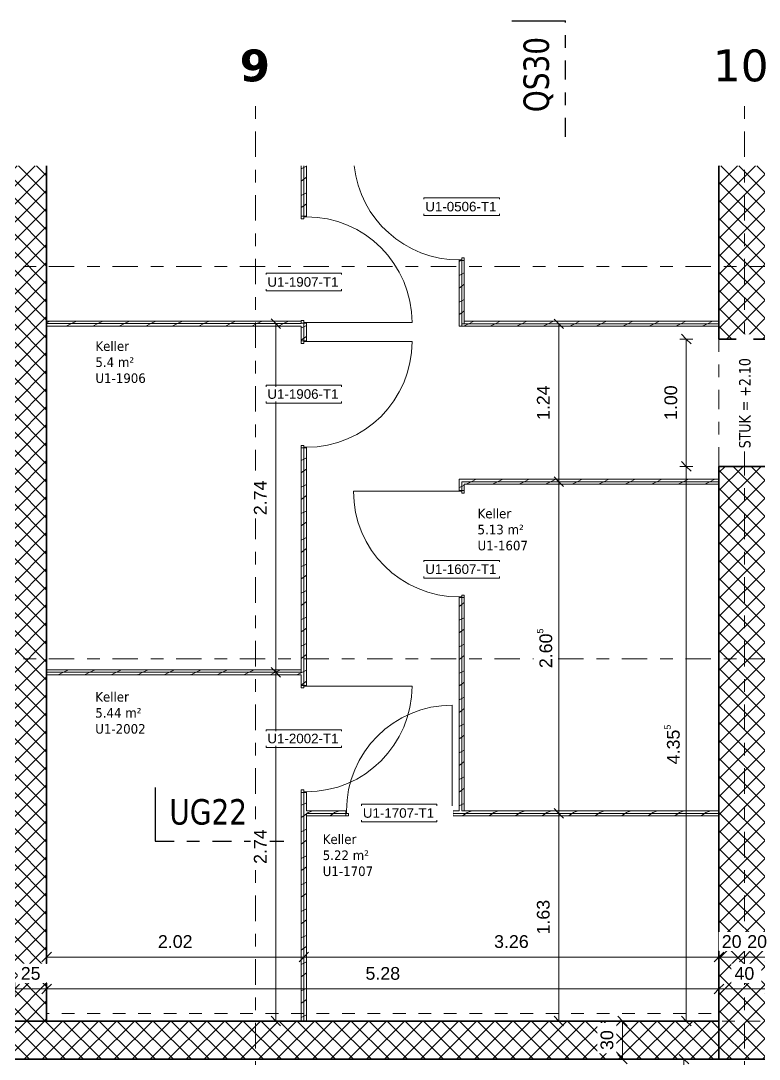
# Model space of a CAD drawing. Header units: metres. Extents: x -35.6 to 33, y -21.5 to 5.9.
# Drawn here: x -2.38 to 3.42, y -2.35 to 5.8 of the extents above; entities that cross this region are included whole.
import ezdxf

# ---------------------------------------------------------------- set-up
doc = ezdxf.new("R2010")
doc.units = ezdxf.units.M
for name, pattern in [('_Rasterlinie_', [0.375, 0.2, -0.05, 0.075, -0.05]), ('_Schnittlinie_', [0.3, 0.15, -0.05, 0.05, -0.05]), ('Grundrissdarstellung Sturz', [0.25, 0.15, -0.05, 0, -0.05]), ('Strichpunkt - Fein', [0.2, 0.1, -0.05, 0, -0.05]), ('Strichpunkt - Weit', [0.5, 0.2, -0.15, 0, -0.15])]:
    doc.linetypes.add(name, pattern=pattern)
for name, color, linetype, lineweight in [('A-____-____-DIMS', 7, 'Continuous', 5), ('A-____-____-DIMS-50', 7, 'Continuous', 5), ('A-AREA-____-IDEN', 7, 'Continuous', 5), ('A-DOOR-____-IDEN', 7, 'Continuous', 5), ('A-DOOR-____-OTLN', 7, 'Continuous', 9), ('A-DOOR-FRAM-MCUT', 7, 'Continuous', 9), ('A-DOOR-OPNG-OTLN', 7, 'Continuous', 9), ('A-FLOR-____-OVHD', 7, 'Strichpunkt - Fein', 9), ('A-WALL-____-MCUT', 7, 'Continuous', 35), ('A-WALL-____-PATT', 7, 'Continuous', 35), ('A-WALL-FNSH-MCUT', 7, 'Continuous', 35), ('S-GRID-____-OTLN', 7, 'Continuous', 5)]:
    doc.layers.add(name, color=color, linetype=linetype, lineweight=lineweight)
doc.layers.add('G-____-____-SYMB', color=7, linetype='Strichpunkt - Weit', lineweight=5, true_color=0x008080)
doc.layers.add('S-GRID-____-IDEN', color=7, linetype='Continuous', lineweight=9, true_color=0x5555aa)
doc.styles.add('Arial', font='arial.ttf', dxfattribs={"height": 0.1})
doc.styles.add('Arial_1', font='arial.ttf', dxfattribs={"height": 0.075})
doc.styles.add('Verdana', font='verdana.ttf', dxfattribs={"width": 0.8, "height": 0.2})
doc.styles.add('Verdana_2', font='verdana.ttf', dxfattribs={"width": 0.9, "height": 0.075})
doc.styles.add('Verdana_4', font='verdana.ttf', dxfattribs={"width": 0.8, "height": 0.09})
doc.styles.add('Verdana_B', font='verdana.ttf', dxfattribs={"height": 0.25})
doc.dimstyles.new('Arial_2_00mm_fein_1', dxfattribs={"dimscale": 0.3048, "dimtxt": 0.102026, "dimasz": 0.246063, "dimexe": 0.164042, "dimexo": 0.0625, "dimgap": 0.123031, "dimtad": 1, "dimrnd": 0.005, "dimzin": 0, "dimdsep": 46, "dimtxsty": 'Arial', "dimblk1": 'OBLIQUE', "dimblk2": 'OBLIQUE', "dimsah": 1, "dimcen": 0.09, "dimazin": 0, "dimtfac": 1, "dimtdec": 4, "dimtix": 1, "dimtmove": 0, "dimatfit": 3, "dimfxl": 0.164042, "dimfxlon": 1, "dimtvp": 1, "dimtfill": 1, "dimtolj": 1, "dimtzin": 0, "dimarcsym": 2})
doc.dimstyles.new('Arial_2_00mm_fein_2', dxfattribs={"dimscale": 0.3048, "dimtxt": 0.102026, "dimasz": 0.246063, "dimexe": 0.164042, "dimexo": 0.0625, "dimgap": 0.123031, "dimtad": 1, "dimdec": 1, "dimlfac": 100, "dimrnd": 0.5, "dimdsep": 46, "dimtxsty": 'Arial', "dimblk1": 'OBLIQUE', "dimblk2": 'OBLIQUE', "dimsah": 1, "dimcen": 0.09, "dimazin": 0, "dimtfac": 1, "dimtdec": 4, "dimtix": 1, "dimtmove": 0, "dimatfit": 3, "dimfxl": 0.164042, "dimfxlon": 1, "dimtvp": 1, "dimtfill": 1, "dimtolj": 1, "dimtzin": 0, "dimarcsym": 2})
doc.dimstyles.new('SUB_Rohbau_fein', dxfattribs={"dimscale": 0.3048, "dimtxt": 0.102026, "dimasz": 0.246063, "dimexe": 0.164042, "dimexo": 0.0625, "dimgap": 0.123031, "dimtad": 1, "dimdec": 1, "dimlfac": 100, "dimrnd": 0.5, "dimdsep": 46, "dimtxsty": 'Arial', "dimblk1": 'OBLIQUE', "dimblk2": 'OBLIQUE', "dimsah": 1, "dimcen": 0.09, "dimazin": 0, "dimtfac": 1, "dimtdec": 4, "dimtix": 1, "dimtmove": 0, "dimatfit": 3, "dimfxl": 0.164042, "dimfxlon": 1, "dimtvp": 1, "dimtfill": 1, "dimtolj": 1, "dimtzin": 0, "dimarcsym": 2})
doc.dimstyles.new('SUB_Rohbau_fein_1', dxfattribs={"dimscale": 0.3048, "dimtxt": 0.102026, "dimasz": 0.246063, "dimexe": 0.164042, "dimexo": 0.0625, "dimgap": 0.123031, "dimtad": 1, "dimrnd": 0.005, "dimzin": 0, "dimdsep": 46, "dimtxsty": 'Arial', "dimblk1": 'OBLIQUE', "dimblk2": 'OBLIQUE', "dimsah": 1, "dimcen": 0.09, "dimazin": 0, "dimtfac": 1, "dimtdec": 4, "dimtix": 1, "dimtmove": 0, "dimatfit": 3, "dimfxl": 0.164042, "dimfxlon": 1, "dimtvp": 1, "dimtfill": 1, "dimtolj": 1, "dimtzin": 0, "dimarcsym": 2})
pattern_1 = [(45, (0, 0), (-0.0707107, 0.0707107), []), (135, (0, 0), (-0.0707107, -0.0707107), [])]
pattern_2 = [(216.87, (0.0833, 0.20825), (0.62474926, 0.4165011), [0.10412, -0.93712]), (206.565, (0.20825, 0.14578), (-0.2082541, -0.2082493), [0.23283, -0.23283]), (198.435, (0.20825, 0.04165), (-0.41650024, -0.20824584), [0.13171, -0.52684])]

# ---------------------------------------------------------------- blocks, each defined once
blk = doc.blocks.new('TU Durchgang - Breite variabel - H_ 2100-32279008--01_UG_OK_FFB_AF_ru')
at = {"layer": 'A-DOOR-____-OTLN', "linetype": 'Grundrissdarstellung Sturz'}
for p, q in [((-0.5, 0.2144), (0.5, 0.2144)), ((-0.5, -0.1856), (0.5, -0.1856))]:
    blk.add_line(p, q, dxfattribs=at)
blk = doc.blocks.new('TU DF 1 - Rahmenstock - stumpf einschlagend - 800x1900 Kellerabteil-V13--01_UG_OK_FFB_AF_ru')
at = {"layer": 'A-DOOR-FRAM-MCUT', "color": 253, "true_color": 0x999999}
for p, q in [((-0.415, 0.02), (-0.42, 0.02)), ((-0.42, 0.02), (-0.42, -0.02)), ((-0.415, 0), (-0.415, 0.02)), ((-0.4, 0), (-0.415, 0)), ((-0.4, -0.02), (-0.4, 0)), ((0.415, 0), (0.4, 0)), ((0.4, 0), (0.4, -0.02)), ((0.42, 0.02), (0.415, 0.02)), ((0.415, 0.02), (0.415, 0)), ((0.42, -0.02), (0.42, 0.02)), ((-0.42, -0.02), (-0.4, -0.02)), ((0.4, -0.02), (0.42, -0.02))]:
    blk.add_line(p, q, dxfattribs=at)
at = {"layer": 'A-DOOR-OPNG-OTLN', "color": 253, "true_color": 0x999999}
blk.add_line((0.415, 0.02), (0.415, 0.85), dxfattribs=at)
blk.add_arc((0.415, 0.02), 0.83, 90, 180, dxfattribs=at)
blk = doc.blocks.new('TU DF 1 - Rahmenstock - stumpf einschlagend - 800x1900 Kellerabteil-V15--01_UG_OK_FFB_AF_ru')
at = {"layer": 'A-DOOR-FRAM-MCUT', "color": 253, "true_color": 0x999999}
for p, q in [((-0.415, 0.02), (-0.42, 0.02)), ((-0.42, 0.02), (-0.42, -0.02)), ((-0.415, 0), (-0.415, 0.02)), ((-0.4, 0), (-0.415, 0)), ((-0.4, -0.02), (-0.4, 0)), ((0.415, 0), (0.4, 0)), ((0.4, 0), (0.4, -0.02)), ((0.42, 0.02), (0.415, 0.02)), ((0.415, 0.02), (0.415, 0)), ((0.42, -0.02), (0.42, 0.02)), ((-0.42, -0.02), (-0.4, -0.02)), ((0.4, -0.02), (0.42, -0.02))]:
    blk.add_line(p, q, dxfattribs=at)
at = {"layer": 'A-DOOR-OPNG-OTLN', "color": 253, "true_color": 0x999999}
blk.add_line((0.415, 0.02), (0.415, 0.85), dxfattribs=at)
blk.add_arc((0.415, 0.02), 0.83, 90, 180, dxfattribs=at)
blk = doc.blocks.new('TU DF 1 - Rahmenstock - stumpf einschlagend - 800x1900 Kellerabteil-V16--01_UG_OK_FFB_AF_ru')
at = {"layer": 'A-DOOR-FRAM-MCUT', "color": 253, "true_color": 0x999999}
for p, q in [((-0.42, 0.02), (-0.4, 0.02)), ((-0.42, -0.02), (-0.42, 0.02)), ((-0.4, 0.02), (-0.4, 0)), ((0.4, 0.02), (0.42, 0.02)), ((0.4, 0), (0.4, 0.02)), ((0.42, 0.02), (0.42, -0.02)), ((-0.415, -0.02), (-0.42, -0.02)), ((-0.415, 0), (-0.415, -0.02)), ((-0.4, 0), (-0.415, 0)), ((0.415, 0), (0.4, 0)), ((0.415, -0.02), (0.415, 0)), ((0.42, -0.02), (0.415, -0.02))]:
    blk.add_line(p, q, dxfattribs=at)
at = {"layer": 'A-DOOR-OPNG-OTLN', "color": 253, "true_color": 0x999999}
blk.add_line((0.415, -0.02), (0.415, -0.85), dxfattribs=at)
blk.add_arc((0.415, -0.02), 0.83, 180, 270, dxfattribs=at)
blk = doc.blocks.new('TU DF 1 - Rahmenstock - stumpf einschlagend - 800x1900 Kellerabteil-V23--01_UG_OK_FFB_AF_ru')
at = {"layer": 'A-DOOR-FRAM-MCUT', "color": 253, "true_color": 0x999999}
for p, q in [((-0.415, 0.02), (-0.42, 0.02)), ((-0.42, 0.02), (-0.42, -0.02)), ((-0.415, 0), (-0.415, 0.02)), ((-0.4, 0), (-0.415, 0)), ((-0.4, -0.02), (-0.4, 0)), ((-0.42, -0.02), (-0.4, -0.02))]:
    blk.add_line(p, q, dxfattribs=at)
at = {"layer": 'A-DOOR-OPNG-OTLN', "color": 253, "true_color": 0x999999}
blk.add_arc((0.415, 0.02), 0.83, 96.34941, 180, dxfattribs=at)
blk = doc.blocks.new('Schnitt - Name _Anfang-23756349--01_UG_OK_FFB_AF_ru')
at = {"layer": 'G-____-____-SYMB', "color": 1, "linetype": 'Continuous', "lineweight": 30, "true_color": 0xff0000}
blk.add_line((0, 0.00843), (0, 0), dxfattribs=at)
blk = doc.blocks.new('DIMBLOCK46--01_UG_OK_FFB_AF_ru')
at = {"layer": 'A-____-____-DIMS-50'}
for p, q in [((-2.428, -1.8015), (-2.428, -1.7515)), ((-2.428, -1.8015), (-2.3905, -1.764)), ((-2.178, -1.8015), (-2.178, -1.7515)), ((-2.178, -1.8015), (-2.1405, -1.764)), ((-2.428, -1.8015), (-2.4655, -1.839)), ((-2.428, -1.8015), (-2.178, -1.8015)), ((-2.428, -1.8015), (-2.428, -1.8515)), ((-2.178, -1.8015), (-2.2155, -1.839)), ((-2.178, -1.8015), (-2.178, -1.8515))]:
    blk.add_line(p, q, dxfattribs=at)
at = {"layer": 'A-____-____-DIMS-50', "color": 0, "insert": (-2.3806, -1.6294), "char_height": 0.1, "width": 0.186088, "attachment_point": 1, "line_spacing_factor": 0.941778, "style": 'Arial', "bg_fill": 3, "box_fill_scale": 1.25, "bg_fill_color": 256, "bg_fill_true_color": 13158600, "bg_fill_transparency": 0}
blk.add_mtext('25', dxfattribs=at)
blk = doc.blocks.new('_Oblique')
at = {"color": 0, "linetype": 'ByBlock', "lineweight": -2}
blk.add_line((-0.5, -0.5), (0.5, 0.5), dxfattribs=at)
blk = doc.blocks.new('DIMBLOCK47--01_UG_OK_FFB_AF_ru')
at = {"layer": 'A-____-____-DIMS-50'}
for p, q in [((-2.178, -1.8015), (-2.178, -1.7515)), ((-2.178, -1.8015), (-2.1405, -1.764)), ((3.102, -1.8015), (3.102, -1.7515)), ((3.102, -1.8015), (3.1395, -1.764)), ((-2.178, -1.8015), (-2.2155, -1.839)), ((-2.178, -1.8015), (3.102, -1.8015)), ((-2.178, -1.8015), (-2.178, -1.8515)), ((3.102, -1.8015), (3.0645, -1.839)), ((3.102, -1.8015), (3.102, -1.8515))]:
    blk.add_line(p, q, dxfattribs=at)
at = {"layer": 'A-____-____-DIMS-50', "color": 0, "insert": (0.3263, -1.6294), "char_height": 0.1, "width": 0.325653, "attachment_point": 1, "line_spacing_factor": 0.941778, "style": 'Arial', "bg_fill": 3, "box_fill_scale": 1.25, "bg_fill_color": 256, "bg_fill_true_color": 13158600, "bg_fill_transparency": 0}
blk.add_mtext('5.28', dxfattribs=at)
blk = doc.blocks.new('DIMBLOCK48--01_UG_OK_FFB_AF_ru')
at = {"layer": 'A-____-____-DIMS-50'}
for p, q in [((3.102, -1.8015), (3.102, -1.7515)), ((3.102, -1.8015), (3.1395, -1.764)), ((3.502, -1.8015), (3.502, -1.7515)), ((3.502, -1.8015), (3.5395, -1.764)), ((3.102, -1.8015), (3.0645, -1.839)), ((3.102, -1.8015), (3.502, -1.8015)), ((3.102, -1.8015), (3.102, -1.8515)), ((3.502, -1.8015), (3.4645, -1.839)), ((3.502, -1.8015), (3.502, -1.8515))]:
    blk.add_line(p, q, dxfattribs=at)
at = {"layer": 'A-____-____-DIMS-50', "color": 0, "insert": (3.2244, -1.6294), "char_height": 0.1, "width": 0.186088, "attachment_point": 1, "line_spacing_factor": 0.941778, "style": 'Arial', "bg_fill": 3, "box_fill_scale": 1.25, "bg_fill_color": 256, "bg_fill_true_color": 13158600, "bg_fill_transparency": 0}
blk.add_mtext('40', dxfattribs=at)
blk = doc.blocks.new('DIMBLOCK78--01_UG_OK_FFB_AF_ru')
at = {"layer": 'A-____-____-DIMS-50'}
for p, q in [((2.8458, 3.3016), (2.7958, 3.3016)), ((2.8458, 3.3016), (2.8083, 3.3391)), ((2.8458, 3.3016), (2.8458, 2.3016)), ((2.8458, 3.3016), (2.8833, 3.2641)), ((2.8458, 3.3016), (2.8958, 3.3016)), ((2.8458, 2.3016), (2.7958, 2.3016)), ((2.8458, 2.3016), (2.8083, 2.3391)), ((2.8458, 2.3016), (2.8833, 2.2641)), ((2.8458, 2.3016), (2.8958, 2.3016))]:
    blk.add_line(p, q, dxfattribs=at)
at = {"layer": 'A-____-____-DIMS-50', "color": 0, "insert": (2.6738, 2.6659), "char_height": 0.1, "width": 0.325653, "attachment_point": 1, "rotation": 90, "line_spacing_factor": 0.941778, "style": 'Arial', "bg_fill": 3, "box_fill_scale": 1.25, "bg_fill_color": 256, "bg_fill_true_color": 13158600, "bg_fill_transparency": 0}
blk.add_mtext('1.00', dxfattribs=at)
blk = doc.blocks.new('DIMBLOCK79--01_UG_OK_FFB_AF_ru')
at = {"layer": 'A-____-____-DIMS-50'}
for p, q in [((2.8458, 2.3016), (2.7958, 2.3016)), ((2.8458, 2.3016), (2.8083, 2.3391)), ((2.8458, 2.3016), (2.8458, -2.0534)), ((2.8458, 2.3016), (2.8833, 2.2641)), ((2.8458, 2.3016), (2.8958, 2.3016)), ((2.8458, -2.0534), (2.8083, -2.0159)), ((2.8458, -2.0534), (2.7958, -2.0534)), ((2.8458, -2.0534), (2.8833, -2.0909)), ((2.8458, -2.0534), (2.8958, -2.0534))]:
    blk.add_line(p, q, dxfattribs=at)
at = {"layer": 'A-____-____-DIMS-50', "color": 0, "insert": (2.6738, -0.0376), "char_height": 0.1, "width": 0.388091, "attachment_point": 1, "rotation": 90, "line_spacing_factor": 0.941778, "style": 'Arial', "bg_fill": 3, "box_fill_scale": 1.25, "bg_fill_color": 256, "bg_fill_true_color": 13158600, "bg_fill_transparency": 0}
blk.add_mtext('4.35\\A2\\H0.5x;\\S5^  ;\\H2x;', dxfattribs=at)
blk = doc.blocks.new('DIMBLOCK80--01_UG_OK_FFB_AF_ru')
at = {"layer": 'A-____-____-DIMS-50'}
for p, q in [((2.3445, -2.0534), (2.307, -2.0159)), ((2.3445, -2.0534), (2.2945, -2.0534)), ((2.3445, -2.0534), (2.3445, -2.3534)), ((2.3445, -2.0534), (2.382, -2.0909)), ((2.3445, -2.0534), (2.3945, -2.0534)), ((2.3445, -2.3534), (2.2945, -2.3534)), ((2.3445, -2.3534), (2.307, -2.3159)), ((2.3445, -2.3534), (2.382, -2.3909)), ((2.3445, -2.3534), (2.3945, -2.3534))]:
    blk.add_line(p, q, dxfattribs=at)
at = {"layer": 'A-____-____-DIMS-50', "color": 0, "insert": (2.1725, -2.281), "char_height": 0.1, "width": 0.186088, "attachment_point": 1, "rotation": 90, "line_spacing_factor": 0.941778, "style": 'Arial', "bg_fill": 3, "box_fill_scale": 1.25, "bg_fill_color": 256, "bg_fill_true_color": 13158600, "bg_fill_transparency": 0}
blk.add_mtext('30', dxfattribs=at)
blk = doc.blocks.new('DIMBLOCK241--01_UG_OK_FFB_AF_ru')
at = {"layer": 'A-____-____-DIMS-50'}
for p, q in [((2.827, -2.3534), (2.777, -2.3534)), ((2.827, -2.3534), (2.7895, -2.3159)), ((2.827, -6.1534), (2.827, -2.3534)), ((2.827, -2.3534), (2.8645, -2.3909)), ((2.827, -2.3534), (2.877, -2.3534)), ((2.827, -6.1534), (2.777, -6.1534)), ((2.827, -6.1534), (2.7895, -6.1159)), ((2.827, -6.1534), (2.8645, -6.1909)), ((2.827, -6.1534), (2.877, -6.1534))]:
    blk.add_line(p, q, dxfattribs=at)
at = {"layer": 'A-____-____-DIMS-50', "color": 0, "insert": (2.655, -4.3891), "char_height": 0.1, "width": 0.325653, "attachment_point": 1, "rotation": 90, "line_spacing_factor": 0.941778, "style": 'Arial', "bg_fill": 3, "box_fill_scale": 1.25, "bg_fill_color": 256, "bg_fill_true_color": 13158600, "bg_fill_transparency": 0}
blk.add_mtext('3.80', dxfattribs=at)
blk = doc.blocks.new('DIMBLOCK286--01_UG_OK_FFB_AF_ru')
at = {"layer": 'A-____-____-DIMS-50'}
for p, q in [((3.102, -1.5515), (3.102, -1.5015)), ((3.102, -1.5515), (3.1395, -1.514)), ((3.302, -1.5515), (3.302, -1.5015)), ((3.302, -1.5515), (3.3395, -1.514)), ((3.102, -1.5515), (3.0645, -1.589)), ((3.102, -1.5515), (3.302, -1.5515)), ((3.102, -1.5515), (3.102, -1.6015)), ((3.302, -1.5515), (3.2645, -1.589)), ((3.302, -1.5515), (3.302, -1.6015))]:
    blk.add_line(p, q, dxfattribs=at)
at = {"layer": 'A-____-____-DIMS-50', "color": 0, "insert": (3.1244, -1.3794), "char_height": 0.1, "width": 0.186088, "attachment_point": 1, "line_spacing_factor": 0.941778, "style": 'Arial', "bg_fill": 3, "box_fill_scale": 1.25, "bg_fill_color": 256, "bg_fill_true_color": 13158600, "bg_fill_transparency": 0}
blk.add_mtext('20', dxfattribs=at)
blk = doc.blocks.new('DIMBLOCK287--01_UG_OK_FFB_AF_ru')
at = {"layer": 'A-____-____-DIMS-50'}
for p, q in [((3.302, -1.5515), (3.302, -1.5015)), ((3.302, -1.5515), (3.3395, -1.514)), ((3.502, -1.5515), (3.502, -1.5015)), ((3.502, -1.5515), (3.5395, -1.514)), ((3.302, -1.5515), (3.2645, -1.589)), ((3.302, -1.5515), (3.502, -1.5515)), ((3.302, -1.5515), (3.302, -1.6015)), ((3.502, -1.5515), (3.4645, -1.589)), ((3.502, -1.5515), (3.502, -1.6015))]:
    blk.add_line(p, q, dxfattribs=at)
at = {"layer": 'A-____-____-DIMS-50', "color": 0, "insert": (3.3244, -1.3794), "char_height": 0.1, "width": 0.186088, "attachment_point": 1, "line_spacing_factor": 0.941778, "style": 'Arial', "bg_fill": 3, "box_fill_scale": 1.25, "bg_fill_color": 256, "bg_fill_true_color": 13158600, "bg_fill_transparency": 0}
blk.add_mtext('20', dxfattribs=at)
blk = doc.blocks.new('DIMBLOCK337--01_UG_OK_FFB_AF_ru')
at = {"layer": 'A-____-____-DIMS-50'}
for p, q in [((1.8445, 3.4216), (1.807, 3.4591)), ((1.8445, 3.4216), (1.7945, 3.4216)), ((1.8445, 3.4216), (1.8445, 2.1816)), ((1.8445, 3.4216), (1.882, 3.3841)), ((1.8445, 3.4216), (1.8945, 3.4216)), ((1.8445, 2.1816), (1.807, 2.2191)), ((1.8445, 2.1816), (1.7945, 2.1816)), ((1.8445, 2.1816), (1.882, 2.1441)), ((1.8445, 2.1816), (1.8945, 2.1816))]:
    blk.add_line(p, q, dxfattribs=at)
at = {"layer": 'A-____-____-DIMS-50', "color": 0, "insert": (1.6725, 2.6659), "char_height": 0.1, "width": 0.325653, "attachment_point": 1, "rotation": 90, "line_spacing_factor": 0.941778, "style": 'Arial', "bg_fill": 3, "box_fill_scale": 1.25, "bg_fill_color": 256, "bg_fill_true_color": 13158600, "bg_fill_transparency": 0}
blk.add_mtext('1.24', dxfattribs=at)
blk = doc.blocks.new('DIMBLOCK338--01_UG_OK_FFB_AF_ru')
at = {"layer": 'A-____-____-DIMS-50'}
for p, q in [((1.8445, 2.1816), (1.807, 2.2191)), ((1.8445, 2.1816), (1.7945, 2.1816)), ((1.8445, 2.1816), (1.8445, -0.4234)), ((1.8445, 2.1816), (1.882, 2.1441)), ((1.8445, 2.1816), (1.8945, 2.1816)), ((1.8445, -0.4234), (1.807, -0.3859)), ((1.8445, -0.4234), (1.7945, -0.4234)), ((1.8445, -0.4234), (1.882, -0.4609)), ((1.8445, -0.4234), (1.8945, -0.4234))]:
    blk.add_line(p, q, dxfattribs=at)
at = {"layer": 'A-____-____-DIMS-50', "color": 0, "insert": (1.6725, 0.7174), "char_height": 0.1, "width": 0.388091, "attachment_point": 1, "rotation": 90, "line_spacing_factor": 0.941778, "style": 'Arial', "bg_fill": 3, "box_fill_scale": 1.25, "bg_fill_color": 256, "bg_fill_true_color": 13158600, "bg_fill_transparency": 0}
blk.add_mtext('2.60\\A2\\H0.5x;\\S5^  ;\\H2x;', dxfattribs=at)
blk = doc.blocks.new('DIMBLOCK339--01_UG_OK_FFB_AF_ru')
at = {"layer": 'A-____-____-DIMS-50'}
for p, q in [((1.8445, -0.4234), (1.807, -0.3859)), ((1.8445, -0.4234), (1.7945, -0.4234)), ((1.8445, -0.4234), (1.8445, -2.0534)), ((1.8445, -0.4234), (1.882, -0.4609)), ((1.8445, -0.4234), (1.8945, -0.4234)), ((1.8445, -2.0534), (1.807, -2.0159)), ((1.8445, -2.0534), (1.7945, -2.0534)), ((1.8445, -2.0534), (1.882, -2.0909)), ((1.8445, -2.0534), (1.8945, -2.0534))]:
    blk.add_line(p, q, dxfattribs=at)
at = {"layer": 'A-____-____-DIMS-50', "color": 0, "insert": (1.6725, -1.3741), "char_height": 0.1, "width": 0.325653, "attachment_point": 1, "rotation": 90, "line_spacing_factor": 0.941778, "style": 'Arial', "bg_fill": 3, "box_fill_scale": 1.25, "bg_fill_color": 256, "bg_fill_true_color": 13158600, "bg_fill_transparency": 0}
blk.add_mtext('1.63', dxfattribs=at)
blk = doc.blocks.new('DIMBLOCK340--01_UG_OK_FFB_AF_ru')
at = {"layer": 'A-____-____-DIMS-50'}
for p, q in [((-0.378, 3.4232), (-0.4155, 3.4607)), ((-0.378, 3.4232), (-0.428, 3.4232)), ((-0.378, 3.4232), (-0.378, 0.6849)), ((-0.378, 3.4232), (-0.3405, 3.3857)), ((-0.378, 3.4232), (-0.328, 3.4232)), ((-0.378, 0.6849), (-0.428, 0.6849)), ((-0.378, 0.6849), (-0.4155, 0.7224)), ((-0.378, 0.6849), (-0.3405, 0.6474)), ((-0.378, 0.6849), (-0.328, 0.6849))]:
    blk.add_line(p, q, dxfattribs=at)
at = {"layer": 'A-____-____-DIMS-50', "color": 0, "insert": (-0.55, 1.9184), "char_height": 0.1, "width": 0.325653, "attachment_point": 1, "rotation": 90, "line_spacing_factor": 0.941778, "style": 'Arial', "bg_fill": 3, "box_fill_scale": 1.25, "bg_fill_color": 256, "bg_fill_true_color": 13158600, "bg_fill_transparency": 0}
blk.add_mtext('2.74', dxfattribs=at)
blk = doc.blocks.new('DIMBLOCK341--01_UG_OK_FFB_AF_ru')
at = {"layer": 'A-____-____-DIMS-50'}
for p, q in [((-0.378, 0.6849), (-0.428, 0.6849)), ((-0.378, 0.6849), (-0.4155, 0.7224)), ((-0.378, 0.6849), (-0.378, -2.0534)), ((-0.378, 0.6849), (-0.3405, 0.6474)), ((-0.378, 0.6849), (-0.328, 0.6849)), ((-0.378, -2.0534), (-0.4155, -2.0159)), ((-0.378, -2.0534), (-0.428, -2.0534)), ((-0.378, -2.0534), (-0.3405, -2.0909)), ((-0.378, -2.0534), (-0.328, -2.0534))]:
    blk.add_line(p, q, dxfattribs=at)
at = {"layer": 'A-____-____-DIMS-50', "color": 0, "insert": (-0.55, -0.82), "char_height": 0.1, "width": 0.325653, "attachment_point": 1, "rotation": 90, "line_spacing_factor": 0.941778, "style": 'Arial', "bg_fill": 3, "box_fill_scale": 1.25, "bg_fill_color": 256, "bg_fill_true_color": 13158600, "bg_fill_transparency": 0}
blk.add_mtext('2.74', dxfattribs=at)
blk = doc.blocks.new('DIMBLOCK342--01_UG_OK_FFB_AF_ru')
at = {"layer": 'A-____-____-DIMS-50'}
for p, q in [((-2.178, -1.5515), (-2.178, -1.5015)), ((-2.178, -1.5515), (-2.1405, -1.514)), ((-0.158, -1.5515), (-0.158, -1.5015)), ((-0.158, -1.5515), (-0.1205, -1.514)), ((-2.178, -1.5515), (-2.2155, -1.589)), ((-2.178, -1.5515), (-0.158, -1.5515)), ((-2.178, -1.5515), (-2.178, -1.6015)), ((-0.158, -1.5515), (-0.1955, -1.589)), ((-0.158, -1.5515), (-0.158, -1.6015))]:
    blk.add_line(p, q, dxfattribs=at)
at = {"layer": 'A-____-____-DIMS-50', "color": 0, "insert": (-1.3037, -1.3794), "char_height": 0.1, "width": 0.325653, "attachment_point": 1, "line_spacing_factor": 0.941778, "style": 'Arial', "bg_fill": 3, "box_fill_scale": 1.25, "bg_fill_color": 256, "bg_fill_true_color": 13158600, "bg_fill_transparency": 0}
blk.add_mtext('2.02', dxfattribs=at)
blk = doc.blocks.new('DIMBLOCK343--01_UG_OK_FFB_AF_ru')
at = {"layer": 'A-____-____-DIMS-50'}
for p, q in [((-0.158, -1.5515), (-0.158, -1.5015)), ((-0.158, -1.5515), (-0.1205, -1.514)), ((3.102, -1.5515), (3.102, -1.5015)), ((3.102, -1.5515), (3.1395, -1.514)), ((-0.158, -1.5515), (-0.1955, -1.589)), ((-0.158, -1.5515), (3.102, -1.5515)), ((-0.158, -1.5515), (-0.158, -1.6015)), ((3.102, -1.5515), (3.0645, -1.589)), ((3.102, -1.5515), (3.102, -1.6015))]:
    blk.add_line(p, q, dxfattribs=at)
at = {"layer": 'A-____-____-DIMS-50', "color": 0, "insert": (1.3363, -1.3794), "char_height": 0.1, "width": 0.325653, "attachment_point": 1, "line_spacing_factor": 0.941778, "style": 'Arial', "bg_fill": 3, "box_fill_scale": 1.25, "bg_fill_color": 256, "bg_fill_true_color": 13158600, "bg_fill_transparency": 0}
blk.add_mtext('3.26', dxfattribs=at)

msp = doc.modelspace()

# ---------------------------------------------------------------- hatches: boundary and pattern name
at = {"layer": 'A-WALL-____-PATT', "lineweight": 9}
h = msp.add_hatch(dxfattribs=at)
h.set_pattern_fill('FP_1', color=256, style=0, pattern_type=2)
h.set_pattern_definition(pattern_1)
h.paths.add_polyline_path([(-2.428, -2.0534), (-2.178, -2.0534), (-2.178, 4.6615), (-2.428, 4.6615), (-2.428, -1.8387)])
at = {"layer": 'A-WALL-____-PATT', "lineweight": 9, "true_color": 0xc3b7ad}
h = msp.add_hatch(dxfattribs=at)
h.set_pattern_fill('FP_5', color=9, style=0, pattern_type=2)
h.set_pattern_definition(pattern_2)
h.paths.add_polyline_path([(-0.158, -2.0534), (-0.158, -0.2584), (-0.178, -0.2584), (-0.178, -2.0534)])
h.paths.add_polyline_path([(-0.178, 0.5816), (-0.158, 0.5816), (-0.158, 2.4466), (-0.178, 2.4466), (-0.178, 0.6649)])
h.paths.add_polyline_path([(-0.158, 3.2866), (-0.158, 3.4266), (-0.178, 3.4266), (-0.178, 3.2866)])
h.paths.add_polyline_path([(-0.178, 4.2666), (-0.158, 4.2666), (-0.158, 4.6615), (-0.178, 4.6615)])
h = msp.add_hatch(dxfattribs=at)
h.set_pattern_fill('FP_5', color=9, style=0, pattern_type=2)
h.set_pattern_definition(pattern_2)
h.paths.add_polyline_path([(-0.138, -2.0534), (-0.138, -0.2584), (-0.158, -0.2584), (-0.158, -2.0534)])
h.paths.add_polyline_path([(-0.138, 0.5816), (-0.138, 2.4466), (-0.158, 2.4466), (-0.158, 0.5816)])
h.paths.add_polyline_path([(-0.138, 3.2866), (-0.138, 3.4266), (-0.158, 3.4266), (-0.158, 3.2866)])
h.paths.add_polyline_path([(-0.138, 4.2666), (-0.138, 4.6615), (-0.158, 4.6615), (-0.158, 4.2666)])
at = {"layer": 'A-WALL-____-PATT', "lineweight": 9}
h = msp.add_hatch(dxfattribs=at)
h.set_pattern_fill('FP_1', color=256, style=0, pattern_type=2)
h.set_pattern_definition(pattern_1)
h.paths.add_polyline_path([(3.502, -2.3534), (3.502, 2.3016), (3.102, 2.3016), (3.102, -2.3534)])
h.paths.add_polyline_path([(3.102, 3.3016), (3.502, 3.3016), (3.502, 4.6615), (3.102, 4.6615), (3.102, 3.4016)])
at = {"layer": 'A-WALL-____-PATT', "lineweight": 9, "true_color": 0xc3b7ad}
h = msp.add_hatch(dxfattribs=at)
h.set_pattern_fill('FP_5', color=9, style=0, pattern_type=2)
h.set_pattern_definition(pattern_2)
h.paths.add_polyline_path([(1.062, 3.4016), (1.082, 3.4016), (1.082, 3.9182), (1.062, 3.9182), (1.062, 3.4032)])
h = msp.add_hatch(dxfattribs=at)
h.set_pattern_fill('FP_5', color=9, style=0, pattern_type=2)
h.set_pattern_definition(pattern_2)
h.paths.add_polyline_path([(1.102, 3.4216), (1.102, 3.9182), (1.082, 3.9182), (1.082, 3.4216)])
h = msp.add_hatch(dxfattribs=at)
h.set_pattern_fill('FP_5', color=9, style=0, pattern_type=2)
h.set_pattern_definition(pattern_2)
h.paths.add_polyline_path([(-0.4343, 3.4232), (-0.178, 3.4232), (-0.178, 3.4432), (-2.178, 3.4432), (-2.178, 3.4232), (-2.1763, 3.4232)])
h = msp.add_hatch(dxfattribs=at)
h.set_pattern_fill('FP_5', color=9, style=0, pattern_type=2)
h.set_pattern_definition(pattern_2)
h.paths.add_polyline_path([(3.102, 3.4216), (3.102, 3.4416), (1.102, 3.4416), (1.102, 3.4216), (3.061, 3.4216)])
h = msp.add_hatch(dxfattribs=at)
h.set_pattern_fill('FP_5', color=9, style=0, pattern_type=2)
h.set_pattern_definition(pattern_2)
h.paths.add_polyline_path([(-0.4343, 3.4032), (-0.178, 3.4032), (-0.178, 3.4232), (-2.178, 3.4232), (-2.178, 3.4032)])
h = msp.add_hatch(dxfattribs=at)
h.set_pattern_fill('FP_5', color=9, style=0, pattern_type=2)
h.set_pattern_definition(pattern_2)
h.paths.add_polyline_path([(3.0199, 3.4016), (3.102, 3.4016), (3.102, 3.4216), (1.082, 3.4216), (1.082, 3.4016), (3.0106, 3.4016)])
h = msp.add_hatch(dxfattribs=at)
h.set_pattern_fill('FP_5', color=9, style=0, pattern_type=2)
h.set_pattern_definition(pattern_2)
h.paths.add_polyline_path([(3.0732, 2.1816), (3.102, 2.1816), (3.102, 2.2016), (1.062, 2.2016), (1.062, 2.1816), (3.0709, 2.1816)])
h = msp.add_hatch(dxfattribs=at)
h.set_pattern_fill('FP_5', color=9, style=0, pattern_type=2)
h.set_pattern_definition(pattern_2)
h.paths.add_polyline_path([(1.082, -0.4034), (1.082, 1.2716), (1.062, 1.2716), (1.062, -0.4034)])
h.paths.add_polyline_path([(1.062, 2.1116), (1.082, 2.1116), (1.082, 2.1816), (1.062, 2.1816), (1.062, 2.1616)])
h = msp.add_hatch(dxfattribs=at)
h.set_pattern_fill('FP_5', color=9, style=0, pattern_type=2)
h.set_pattern_definition(pattern_2)
h.paths.add_polyline_path([(3.102, 2.1616), (3.102, 2.1816), (1.082, 2.1816), (1.082, 2.1616), (1.6454, 2.1616)])
h = msp.add_hatch(dxfattribs=at)
h.set_pattern_fill('FP_5', color=9, style=0, pattern_type=2)
h.set_pattern_definition(pattern_2)
h.paths.add_polyline_path([(1.102, -0.4034), (1.102, 1.2716), (1.082, 1.2716), (1.082, -0.4034)])
h.paths.add_polyline_path([(1.082, 2.1116), (1.102, 2.1116), (1.102, 2.1616), (1.082, 2.1616)])
h = msp.add_hatch(dxfattribs=at)
h.set_pattern_fill('FP_5', color=9, style=0, pattern_type=2)
h.set_pattern_definition(pattern_2)
h.paths.add_polyline_path([(-2.178, 0.6849), (-0.178, 0.6849), (-0.178, 0.7049), (-2.178, 0.7049)])
h = msp.add_hatch(dxfattribs=at)
h.set_pattern_fill('FP_5', color=9, style=0, pattern_type=2)
h.set_pattern_definition(pattern_2)
h.paths.add_polyline_path([(-2.178, 0.6649), (-0.178, 0.6649), (-0.178, 0.6849), (-2.178, 0.6849)])
h = msp.add_hatch(dxfattribs=at)
h.set_pattern_fill('FP_5', color=9, style=0, pattern_type=2)
h.set_pattern_definition(pattern_2)
h.paths.add_polyline_path([(3.102, -0.4234), (3.102, -0.4034), (1.012, -0.4034), (1.012, -0.4234), (1.6454, -0.4234)])
h.paths.add_polyline_path([(0.172, -0.4234), (0.172, -0.4034), (-0.138, -0.4034), (-0.138, -0.4234)])
h = msp.add_hatch(dxfattribs=at)
h.set_pattern_fill('FP_5', color=9, style=0, pattern_type=2)
h.set_pattern_definition(pattern_2)
h.paths.add_polyline_path([(1.012, -0.4434), (3.102, -0.4434), (3.102, -0.4234), (1.012, -0.4234)])
h.paths.add_polyline_path([(0.172, -0.4434), (0.172, -0.4234), (-0.138, -0.4234), (-0.138, -0.4434)])
at = {"layer": 'A-WALL-____-PATT', "lineweight": 9}
h = msp.add_hatch(dxfattribs=at)
h.set_pattern_fill('FP_1', color=256, style=0, pattern_type=2)
h.set_pattern_definition(pattern_1)
h.paths.add_polyline_path([(3.102, -2.3534), (3.102, -2.0534), (-2.428, -2.0534), (-2.428, -2.3534), (2.9649, -2.3534)])

# ---------------------------------------------------------------- linework, layer by layer
at = {"layer": 'A-DOOR-____-IDEN', "flags": 128}
for points in [[(0.7859, 4.41), (1.3779, 4.41), (1.3779, 4.271), (0.7859, 4.271)], [(-0.4541, 3.8184), (0.1379, 3.8184), (0.1379, 3.6794), (-0.4541, 3.6794)], [(0.7859, 1.5634), (1.3779, 1.5634), (1.3779, 1.4244), (0.7859, 1.4244)], [(0.2959, -0.3516), (0.8879, -0.3516), (0.8879, -0.4906), (0.2959, -0.4906)]]:
    msp.add_lwpolyline(points, close=True, dxfattribs=at)
at = {"layer": 'A-FLOR-____-OVHD'}
for p, q in [((3.042, -1.9934), (-2.178, -1.9934)), ((11.227, -2.0534), (-26.968, -2.0534))]:
    msp.add_line(p, q, dxfattribs=at)
at = {"layer": 'A-WALL-____-MCUT'}
for p, q in [((-2.178, -2.0534), (-2.178, 4.6615)), ((3.102, 4.6615), (3.102, 3.3016)), ((3.102, 3.3016), (3.502, 3.3016)), ((3.502, 2.3016), (3.102, 2.3016)), ((3.102, -2.3534), (3.102, 2.3016)), ((-2.478, -2.0534), (3.102, -2.0534)), ((-2.478, -2.3534), (16.322, -2.3534))]:
    msp.add_line(p, q, dxfattribs=at)
at = {"layer": 'A-WALL-____-MCUT', "color": 253, "lineweight": 9, "true_color": 0x999999}
for p, q in [((-0.158, 4.2666), (-0.158, 4.6615)), ((1.082, 3.4016), (1.082, 3.9182)), ((-0.178, 3.4232), (-0.178, 3.4266)), ((-0.158, 3.2866), (-0.158, 3.4266)), ((1.102, 3.4416), (1.102, 3.4216)), ((-2.178, 3.4232), (-0.178, 3.4232)), ((1.082, 3.4216), (3.102, 3.4216)), ((-0.158, 0.5816), (-0.158, 2.4466)), ((1.082, 2.1816), (3.102, 2.1816)), ((1.082, 2.1116), (1.082, 2.1816)), ((1.082, -0.4034), (1.082, 1.2716)), ((-2.178, 0.6849), (-0.178, 0.6849)), ((-0.178, 0.6849), (-0.178, 0.7049)), ((-0.158, -2.0534), (-0.158, -0.2584)), ((1.102, -0.4034), (1.082, -0.4034)), ((-0.138, -0.4234), (0.172, -0.4234)), ((-0.138, -0.4234), (-0.138, -0.4434)), ((1.012, -0.4234), (3.102, -0.4234))]:
    msp.add_line(p, q, dxfattribs=at)
at = {"layer": 'A-WALL-FNSH-MCUT', "color": 253, "lineweight": 9, "true_color": 0x999999}
for p, q in [((-0.178, 4.6615), (-0.178, 4.2666)), ((-0.138, 4.2666), (-0.138, 4.6615)), ((-0.178, 4.2666), (-0.138, 4.2666)), ((1.062, 3.9182), (1.062, 3.4016)), ((1.102, 3.9182), (1.062, 3.9182)), ((1.102, 3.4416), (1.102, 3.9182)), ((-0.178, 3.4432), (-2.178, 3.4432)), ((-0.178, 3.4266), (-0.178, 3.4432)), ((-0.138, 3.4266), (-0.178, 3.4266)), ((-0.138, 3.2866), (-0.138, 3.4266)), ((3.102, 3.4416), (1.102, 3.4416)), ((-2.178, 3.4032), (-0.178, 3.4032)), ((-0.178, 3.4032), (-0.178, 3.2866)), ((1.062, 3.4016), (3.102, 3.4016)), ((-0.178, 3.2866), (-0.138, 3.2866)), ((-0.178, 2.4466), (-0.178, 0.7049)), ((-0.138, 2.4466), (-0.178, 2.4466)), ((-0.138, 0.5816), (-0.138, 2.4466)), ((3.102, 2.2016), (1.062, 2.2016)), ((1.062, 2.2016), (1.062, 2.1116)), ((1.102, 2.1616), (3.102, 2.1616)), ((1.102, 2.1116), (1.102, 2.1616)), ((1.062, 2.1116), (1.102, 2.1116)), ((1.062, 1.2716), (1.062, -0.4034)), ((1.102, 1.2716), (1.062, 1.2716)), ((1.102, -0.4034), (1.102, 1.2716)), ((-0.178, 0.7049), (-2.178, 0.7049)), ((-2.178, 0.6649), (-0.178, 0.6649)), ((-0.178, 0.6649), (-0.178, 0.5816)), ((-0.178, 0.5816), (-0.138, 0.5816)), ((-0.178, -0.2584), (-0.178, -2.0534)), ((-0.138, -0.2584), (-0.178, -0.2584)), ((-0.138, -0.4034), (-0.138, -0.2584)), ((0.172, -0.4034), (-0.138, -0.4034)), ((0.172, -0.4434), (0.172, -0.4034)), ((1.062, -0.4034), (1.012, -0.4034)), ((1.012, -0.4034), (1.012, -0.4434)), ((3.102, -0.4034), (1.102, -0.4034)), ((-0.138, -0.4434), (0.172, -0.4434)), ((-0.138, -2.0534), (-0.138, -0.4434)), ((1.012, -0.4434), (3.102, -0.4434))]:
    msp.add_line(p, q, dxfattribs=at)
at = {"layer": 'G-____-____-SYMB', "color": 1, "linetype": '_Schnittlinie_', "lineweight": 30, "true_color": 0xff0000}
for p, q in [((1.8976, 4.8885), (1.8976, 5.801)), ((-1.3261, -0.6414), (-0.3152, -0.6414))]:
    msp.add_line(p, q, dxfattribs=at)
at = {"layer": 'S-GRID-____-OTLN', "color": 8, "linetype": '_Rasterlinie_', "true_color": 0x808080}
for p, q in [((-0.538, -6.2685), (-0.538, 5.1611)), ((3.302, -6.2685), (3.302, 5.1611)), ((-34.6604, 3.8716), (27.9515, 3.8716)), ((-34.6604, 0.7916), (27.9515, 0.7916)), ((-34.6604, -2.3534), (27.9515, -2.3534))]:
    msp.add_line(p, q, dxfattribs=at)

# ---------------------------------------------------------------- block references
at = {"layer": 'A-DOOR-____-OTLN', "color": 253, "true_color": 0x999999}
for name, p, rotation in [('TU DF 1 - Rahmenstock - stumpf einschlagend - 800x1900 Kellerabteil-V23--01_UG_OK_FFB_AF_ru', (1.082, 4.3382), 90.00000000000007), ('TU DF 1 - Rahmenstock - stumpf einschlagend - 800x1900 Kellerabteil-V15--01_UG_OK_FFB_AF_ru', (-0.158, 3.8466), 270.0000000000001), ('TU DF 1 - Rahmenstock - stumpf einschlagend - 800x1900 Kellerabteil-V16--01_UG_OK_FFB_AF_ru', (-0.158, 2.8666), 90.00000000000007), ('TU DF 1 - Rahmenstock - stumpf einschlagend - 800x1900 Kellerabteil-V13--01_UG_OK_FFB_AF_ru', (1.082, 1.6916), 90.00000000000007), ('TU DF 1 - Rahmenstock - stumpf einschlagend - 800x1900 Kellerabteil-V16--01_UG_OK_FFB_AF_ru', (-0.158, 0.1616), 90.00000000000007)]:
    msp.add_blockref(name, p, dxfattribs=dict(at, rotation=rotation))
at = {"layer": 'A-DOOR-____-OTLN', "rotation": 90}
msp.add_blockref('TU Durchgang - Breite variabel - H_ 2100-32279008--01_UG_OK_FFB_AF_ru', (3.3164, 2.8016), dxfattribs=at)
at = {"layer": 'A-DOOR-____-OTLN', "color": 253, "true_color": 0x999999}
msp.add_blockref('TU DF 1 - Rahmenstock - stumpf einschlagend - 800x1900 Kellerabteil-V15--01_UG_OK_FFB_AF_ru', (0.592, -0.4234), dxfattribs=at)
at = {"layer": 'G-____-____-SYMB', "color": 1, "linetype": 'Continuous', "lineweight": 30, "true_color": 0xff0000, "extrusion": (0, 0, -1), "xscale": 49.99999999999998, "yscale": 49.99999999999998, "zscale": 49.99999999999998, "rotation": 270.0000000000002}
msp.add_blockref('Schnitt - Name _Anfang-23756349--01_UG_OK_FFB_AF_ru', (-1.8976, 5.801), dxfattribs=at)
at = {"layer": 'G-____-____-SYMB', "color": 1, "linetype": 'Continuous', "lineweight": 30, "true_color": 0xff0000, "xscale": 49.99999999999998, "yscale": 49.99999999999998, "zscale": 49.99999999999998}
msp.add_blockref('Schnitt - Name _Anfang-23756349--01_UG_OK_FFB_AF_ru', (-1.3261, -0.6414), dxfattribs=at)

# ---------------------------------------------------------------- texts
at = {"layer": 'A-AREA-____-IDEN', "color": 8, "true_color": 0x808080, "char_height": 0.075, "attachment_point": 1, "style": 'Verdana_2'}
for s, insert, width in [('Keller', (-1.7946, 3.2832), 0.331899), ('5.4 m²', (-1.7946, 3.1575), 0.400443), ('U1-1906', (-1.7946, 3.0319), 0.497848), ('Keller', (1.2064, 1.9688), 0.331899), ('5.13 m²', (1.2064, 1.8432), 0.472595), ('U1-1607', (1.2064, 1.7175), 0.497848), ('Keller', (-1.7958, 0.5294), 0.331899), ('5.44 m²', (-1.7958, 0.4038), 0.472595), ('U1-2002', (-1.7958, 0.2781), 0.497848), ('Keller', (-0.0094, -0.5886), 0.331899), ('5.22 m²', (-0.0094, -0.7143), 0.472595), ('U1-1707', (-0.0094, -0.84), 0.497848)]:
    msp.add_mtext(s, dxfattribs=dict(at, insert=insert, width=width))
at = {"layer": 'G-____-____-SYMB', "color": 1, "linetype": 'Continuous', "true_color": 0xff0000, "insert": (1.5671, 5.0828), "char_height": 0.2, "width": 0.731139, "attachment_point": 1, "rotation": 90, "style": 'Verdana'}
msp.add_mtext('QS30', dxfattribs=at)
at = {"layer": 'G-____-____-SYMB', "color": 1, "linetype": 'Continuous', "true_color": 0xff0000, "insert": (-1.2139, -0.3109), "char_height": 0.2, "width": 0.740759, "attachment_point": 1, "style": 'Verdana'}
msp.add_mtext('UG22', dxfattribs=at)
at = {"layer": 'S-GRID-____-IDEN', "color": 8, "lineweight": 5, "true_color": 0x808080, "char_height": 0.25, "attachment_point": 1, "style": 'Verdana_B'}
for s, insert, width in [('\\fVerdana|b1|i0|c0|p34|;9', (-0.662, 5.5756), 0.296624), ('10', (3.0555, 5.5756), 0.593249)]:
    msp.add_mtext(s, dxfattribs=dict(at, insert=insert, width=width))

# ---------------------------------------------------------------- dimensions: what is measured, and where the dimension line sits
at = {"layer": 'A-____-____-DIMS'}
dim = msp.add_linear_dim(base=(2.8458, 2.3016), p1=(2.8958, 3.3016), p2=(2.8958, 2.3016), angle=90, dimstyle='SUB_Rohbau_fein', override={"dimpost": '<>', "dimfxl": 1}, dxfattribs=at)
dim.commit()
dim.dimension.update_dxf_attribs({"geometry": 'DIMBLOCK78--01_UG_OK_FFB_AF_ru', "text_midpoint": (2.7572, 2.8016)})

# ---------------------------------------------------------------- next in the draw order: texts
at = {"layer": 'A-DOOR-____-IDEN', "char_height": 0.075, "width": 0.689451, "attachment_point": 1, "style": 'Arial_1', "bg_fill": 3, "box_fill_scale": 1.25, "bg_fill_color": 256, "bg_fill_true_color": 13158600, "bg_fill_transparency": 0}
for s, insert in [('U1-0506-T1', (0.7959, 4.3791)), ('U1-1907-T1', (-0.4441, 3.7875)), ('U1-1607-T1', (0.7959, 1.5325)), ('U1-1707-T1', (0.3059, -0.3825))]:
    msp.add_mtext(s, dxfattribs=dict(at, insert=insert))
at = {"layer": 'A-DOOR-____-IDEN', "insert": (3.26, 2.4436), "char_height": 0.09, "width": 0.872236, "attachment_point": 1, "rotation": 90, "style": 'Verdana_4', "bg_fill": 3, "box_fill_scale": 1.25, "bg_fill_color": 256, "bg_fill_true_color": 13158600, "bg_fill_transparency": 0}
msp.add_mtext('STUK = +2.10', dxfattribs=at)

# ---------------------------------------------------------------- next in the draw order: dimensions: what is measured, and where the dimension line sits
at = {"layer": 'A-____-____-DIMS'}
for base, p1, p2, dimstyle, override, picture, middle in [((-0.378, 0.6849), (-0.328, 3.4232), (-0.328, 0.6849), 'SUB_Rohbau_fein_1', {"dimpost": '<>', "dimfxl": 2.738333}, 'DIMBLOCK340--01_UG_OK_FFB_AF_ru', (-0.4657, 2.0541)), ((1.8445, 2.1816), (1.8945, 3.4216), (1.8945, 2.1816), 'SUB_Rohbau_fein_1', {"dimpost": '<>', "dimfxl": 1.24}, 'DIMBLOCK337--01_UG_OK_FFB_AF_ru', (1.7568, 2.8016)), ((2.3445, -2.3534), (2.3945, -2.0534), (2.3945, -2.3534), 'SUB_Rohbau_fein', {"dimpost": '<>', "dimfxl": 0.3}, 'DIMBLOCK80--01_UG_OK_FFB_AF_ru', (2.2559, -2.2034)), ((2.827, -2.3534), (2.777, -6.1534), (2.777, -2.3534), 'SUB_Rohbau_fein_1', {"dimpost": '<>', "dimfxl": 3.8}, 'DIMBLOCK241--01_UG_OK_FFB_AF_ru', (2.7384, -4.2534))]:
    dim = msp.add_linear_dim(base=base, p1=p1, p2=p2, angle=90, dimstyle=dimstyle, override=override, dxfattribs=at)
    dim.commit()
    dim.dimension.update_dxf_attribs({"geometry": picture, "text_midpoint": middle})
dim = msp.add_linear_dim(base=(-2.178, -1.8015), p1=(-2.428, -1.7515), p2=(-2.178, -1.7515), dimstyle='Arial_2_00mm_fein_2', override={"dimpost": '<>', "dimfxl": 0.25}, dxfattribs=at)
dim.commit()
dim.dimension.update_dxf_attribs({"geometry": 'DIMBLOCK46--01_UG_OK_FFB_AF_ru', "text_midpoint": (-2.303, -1.7129)})

# ---------------------------------------------------------------- next in the draw order: linework, layer by layer
at = {"layer": 'A-DOOR-____-IDEN', "flags": 128}
msp.add_lwpolyline([(-0.4541, 2.9384), (0.1379, 2.9384), (0.1379, 2.7994), (-0.4541, 2.7994)], close=True, dxfattribs=at)

# ---------------------------------------------------------------- next in the draw order: dimensions: what is measured, and where the dimension line sits
at = {"layer": 'A-____-____-DIMS'}
dim = msp.add_linear_dim(base=(1.8445, -0.4234), p1=(1.8945, 2.1816), p2=(1.8945, -0.4234), angle=90, text='\\A1;2.60\\Q;{\\A1;{\\H0.5x;\\S5^ ;}}', dimstyle='SUB_Rohbau_fein_1', override={"dimpost": '<>', "dimfxl": 2.605}, dxfattribs=at)
dim.commit()
dim.dimension.update_dxf_attribs({"geometry": 'DIMBLOCK338--01_UG_OK_FFB_AF_ru', "text_midpoint": (1.756, 0.8791)})
dim = msp.add_linear_dim(base=(3.102, -1.8015), p1=(-2.178, -1.7515), p2=(3.102, -1.7515), dimstyle='Arial_2_00mm_fein_1', override={"dimpost": '<>', "dimfxl": 5.28}, dxfattribs=at)
dim.commit()
dim.dimension.update_dxf_attribs({"geometry": 'DIMBLOCK47--01_UG_OK_FFB_AF_ru', "text_midpoint": (0.462, -1.7129)})

# ---------------------------------------------------------------- next in the draw order: texts
at = {"layer": 'A-DOOR-____-IDEN', "insert": (-0.4441, 2.9075), "char_height": 0.075, "width": 0.689451, "attachment_point": 1, "style": 'Arial_1', "bg_fill": 3, "box_fill_scale": 1.25, "bg_fill_color": 256, "bg_fill_true_color": 13158600, "bg_fill_transparency": 0}
msp.add_mtext('U1-1906-T1', dxfattribs=at)

# ---------------------------------------------------------------- next in the draw order: dimensions: what is measured, and where the dimension line sits
at = {"layer": 'A-____-____-DIMS'}
dim = msp.add_linear_dim(base=(2.8458, -2.0534), p1=(2.8958, 2.3016), p2=(2.8958, -2.0534), angle=90, text='\\A1;4.35\\Q;{\\A1;{\\H0.5x;\\S5^ ;}}', dimstyle='SUB_Rohbau_fein_1', override={"dimpost": '<>', "dimfxl": 4.355}, dxfattribs=at)
dim.commit()
dim.dimension.update_dxf_attribs({"geometry": 'DIMBLOCK79--01_UG_OK_FFB_AF_ru', "text_midpoint": (2.7572, 0.1241)})
for base, p1, p2, override, picture, middle in [((-0.378, -2.0534), (-0.328, 0.6849), (-0.328, -2.0534), {"dimpost": '<>', "dimfxl": 2.738333}, 'DIMBLOCK341--01_UG_OK_FFB_AF_ru', (-0.4657, -0.6843)), ((1.8445, -2.0534), (1.8945, -0.4234), (1.8945, -2.0534), {"dimpost": '<>', "dimfxl": 1.63}, 'DIMBLOCK339--01_UG_OK_FFB_AF_ru', (1.7559, -1.2384))]:
    dim = msp.add_linear_dim(base=base, p1=p1, p2=p2, angle=90, dimstyle='SUB_Rohbau_fein_1', override=override, dxfattribs=at)
    dim.commit()
    dim.dimension.update_dxf_attribs({"geometry": picture, "text_midpoint": middle})
dim = msp.add_linear_dim(base=(3.502, -1.8015), p1=(3.102, -1.7515), p2=(3.502, -1.7515), dimstyle='Arial_2_00mm_fein_2', override={"dimpost": '<>', "dimfxl": 0.4}, dxfattribs=at)
dim.commit()
dim.dimension.update_dxf_attribs({"geometry": 'DIMBLOCK48--01_UG_OK_FFB_AF_ru', "text_midpoint": (3.302, -1.7129)})

# ---------------------------------------------------------------- next in the draw order: linework, layer by layer
at = {"layer": 'A-DOOR-____-IDEN', "flags": 128}
msp.add_lwpolyline([(-0.4541, 0.2334), (0.1379, 0.2334), (0.1379, 0.0944), (-0.4541, 0.0944)], close=True, dxfattribs=at)

# ---------------------------------------------------------------- next in the draw order: dimensions: what is measured, and where the dimension line sits
at = {"layer": 'A-____-____-DIMS'}
for base, p1, p2, dimstyle, override, picture, middle in [((-0.158, -1.5515), (-2.178, -1.5015), (-0.158, -1.5015), 'SUB_Rohbau_fein_1', {"dimpost": '<>', "dimfxl": 2.02}, 'DIMBLOCK342--01_UG_OK_FFB_AF_ru', (-1.168, -1.4629)), ((3.302, -1.5515), (3.102, -1.5015), (3.302, -1.5015), 'SUB_Rohbau_fein', {"dimpost": '<>', "dimfxl": 0.2}, 'DIMBLOCK286--01_UG_OK_FFB_AF_ru', (3.202, -1.4629))]:
    dim = msp.add_linear_dim(base=base, p1=p1, p2=p2, dimstyle=dimstyle, override=override, dxfattribs=at)
    dim.commit()
    dim.dimension.update_dxf_attribs({"geometry": picture, "text_midpoint": middle})

# ---------------------------------------------------------------- next in the draw order: texts
at = {"layer": 'A-DOOR-____-IDEN', "insert": (-0.4441, 0.2025), "char_height": 0.075, "width": 0.689451, "attachment_point": 1, "style": 'Arial_1', "bg_fill": 3, "box_fill_scale": 1.25, "bg_fill_color": 256, "bg_fill_true_color": 13158600, "bg_fill_transparency": 0}
msp.add_mtext('U1-2002-T1', dxfattribs=at)

# ---------------------------------------------------------------- next in the draw order: dimensions: what is measured, and where the dimension line sits
at = {"layer": 'A-____-____-DIMS'}
for base, p1, p2, dimstyle, override, picture, middle in [((3.102, -1.5515), (-0.158, -1.5015), (3.102, -1.5015), 'SUB_Rohbau_fein_1', {"dimpost": '<>', "dimfxl": 3.26}, 'DIMBLOCK343--01_UG_OK_FFB_AF_ru', (1.472, -1.4629)), ((3.502, -1.5515), (3.302, -1.5015), (3.502, -1.5015), 'SUB_Rohbau_fein', {"dimpost": '<>', "dimfxl": 0.2}, 'DIMBLOCK287--01_UG_OK_FFB_AF_ru', (3.402, -1.4629))]:
    dim = msp.add_linear_dim(base=base, p1=p1, p2=p2, dimstyle=dimstyle, override=override, dxfattribs=at)
    dim.commit()
    dim.dimension.update_dxf_attribs({"geometry": picture, "text_midpoint": middle})

doc.saveas('drawing.dxf')
